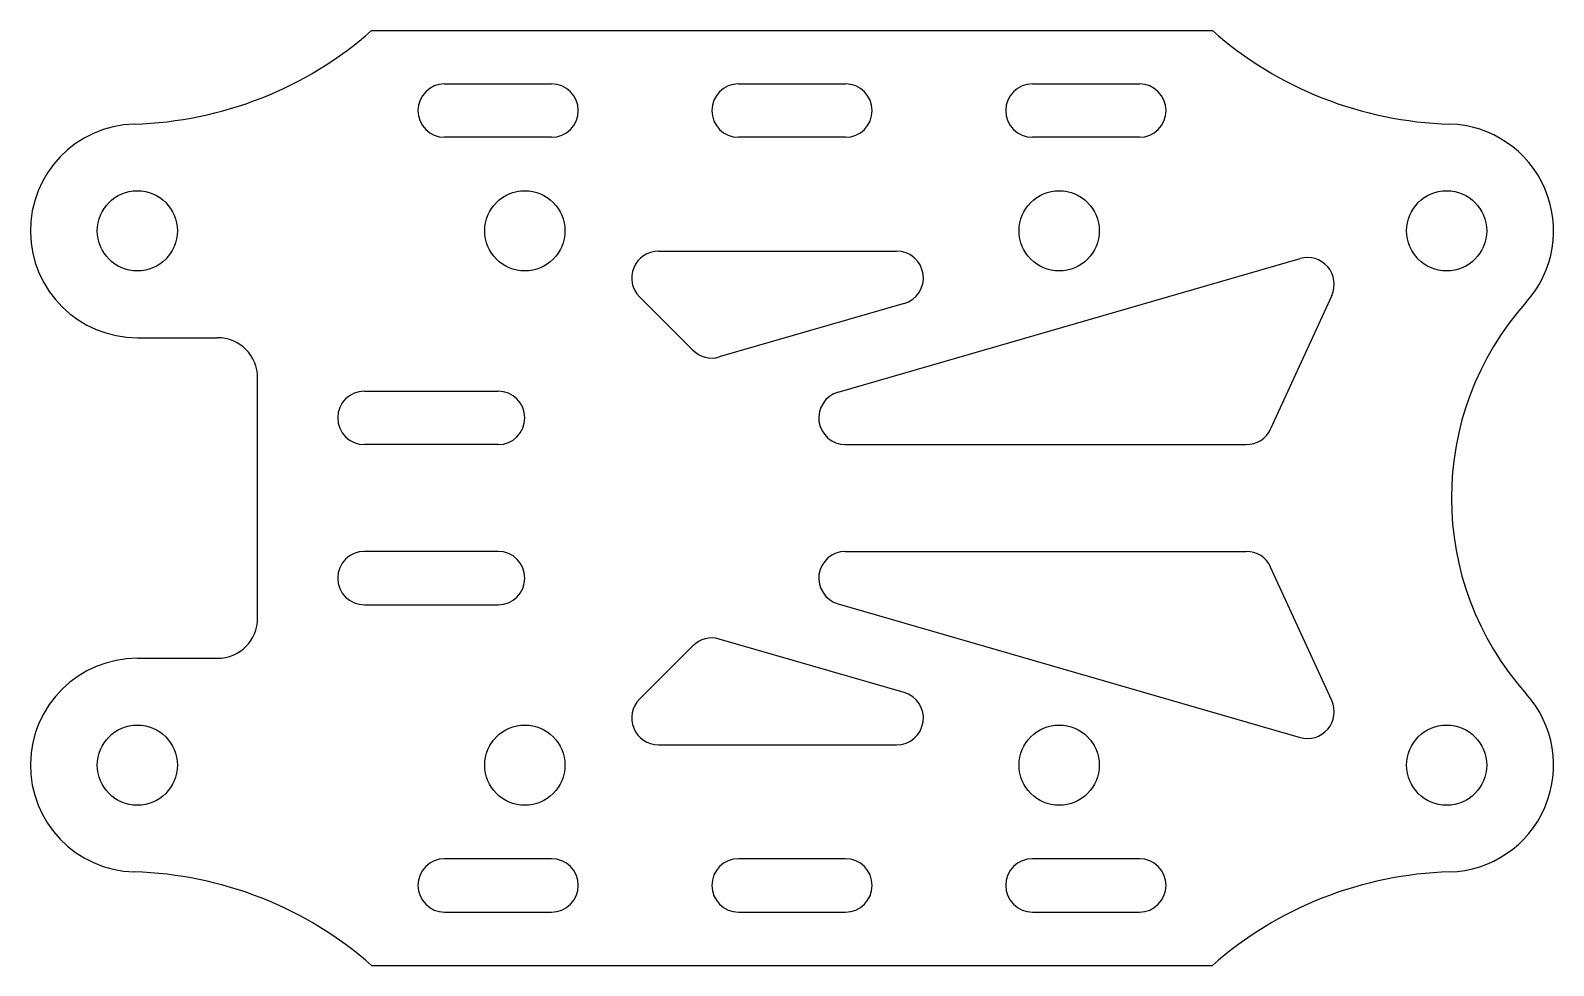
# Model space of a CAD drawing. Header units: millimetres. Extents: x -28.5 to 28.5, y -17.5 to 17.5.
import ezdxf

# ---------------------------------------------------------------- set-up
doc = ezdxf.new("R2010")
doc.units = ezdxf.units.MM
doc.layers.add('Sketch015', color=7, linetype='CONTINUOUS')

msp = doc.modelspace()

# ---------------------------------------------------------------- linework, layer by layer
at = {"layer": 'Sketch015'}
for p, q in [((-15.732, 17.5), (15.732, 17.5)), ((-13, 15.5), (-9, 15.5)), ((-2, 15.5), (2, 15.5)), ((9, 15.5), (13, 15.5)), ((-9, 13.5), (-13, 13.5)), ((2, 13.5), (-2, 13.5)), ((13, 13.5), (9, 13.5)), ((-5, 9.2386), (3.91691, 9.2386)), ((1.72223, 3.96065), (19.0139, 8.96047)), ((-3.70711, 5.5315), (-5.70711, 7.5315)), ((20.2007, 7.58316), (17.9091, 2.58333)), ((4.19467, 7.27796), (-2.72223, 5.27796)), ((-24.5, 6), (-21.5, 6)), ((-20, -4.5), (-20, 4.5)), ((-16, 4), (-11, 4)), ((-11, 2), (-16, 2)), ((2, 2), (17, 2)), ((-11, -2), (-16, -2)), ((2, -2), (17, -2)), ((20.2007, -7.58316), (17.9091, -2.58333)), ((1.72223, -3.96065), (19.0139, -8.96047)), ((-16, -4), (-11, -4)), ((-3.70711, -5.5315), (-5.70711, -7.5315)), ((4.19467, -7.27796), (-2.72223, -5.27796)), ((-24.5, -6), (-21.5, -6)), ((-5, -9.2386), (3.91691, -9.2386)), ((-9, -13.5), (-13, -13.5)), ((2, -13.5), (-2, -13.5)), ((13, -13.5), (9, -13.5)), ((-13, -15.5), (-9, -15.5)), ((-2, -15.5), (2, -15.5)), ((9, -15.5), (13, -15.5)), ((-15.732, -17.5), (15.732, -17.5))]:
    msp.add_line(p, q, dxfattribs=at)
for centre in [(-24.5, 10), (-10, 10), (10, 10), (24.5, 10), (-24.5, -10), (-10, -10), (10, -10), (24.5, -10)]:
    msp.add_circle(centre, 1.5, dxfattribs=at)
for centre, radius, start, end in [((-25, 27.9931), 14, -88.4082, -48.5474), ((25, 27.9931), 14, -131.453, -91.5918), ((-13, 14.5), 1, 90, -90), ((-9, 14.5), 1, -90, 90), ((-2, 14.5), 1, 90, -90), ((2, 14.5), 1, -90, 90), ((9, 14.5), 1, 90, -90), ((13, 14.5), 1, -90, 90), ((-24.5, 10), 4, 91.5918, -90), ((24.5, 10), 4, -41.8103, 88.4082), ((-5, 8.2386), 1, 90, -135), ((3.91691, 8.2386), 1, -73.873, 90), ((19.2917, 7.99983), 1, -24.6243, 106.127), ((35.6803, 0), 11, 138.19, -138.19), ((-21.5, 4.5), 1.5, 0, 90), ((-3, 6.2386), 1, -135, -73.873), ((-16, 3), 1, 90, -90), ((-11, 3), 1, -90, 90), ((2, 3), 1, 106.127, -90), ((17, 3), 1, -90, -24.6243), ((-16, -3), 1, 90, -90), ((-11, -3), 1, -90, 90), ((2, -3), 1, 90, -106.127), ((17, -3), 1, 24.6243, 90), ((-21.5, -4.5), 1.5, -90, 0), ((-3, -6.2386), 1, 73.873, 135), ((-24.5, -10), 4, 90, -91.5918), ((3.91691, -8.2386), 1, -90, 73.873), ((24.5, -10), 4, -88.4082, 41.8103), ((-5, -8.2386), 1, 135, -90), ((19.2917, -7.99983), 1, -106.127, 24.6243), ((-13, -14.5), 1, 90, -90), ((-9, -14.5), 1, -90, 90), ((-2, -14.5), 1, 90, -90), ((2, -14.5), 1, -90, 90), ((9, -14.5), 1, 90, -90), ((13, -14.5), 1, -90, 90), ((-25, -27.9931), 14, 48.5474, 88.4082), ((25, -27.9931), 14, 91.5918, 131.453)]:
    msp.add_arc(centre, radius, start, end, dxfattribs=at)

doc.saveas('drawing.dxf')
